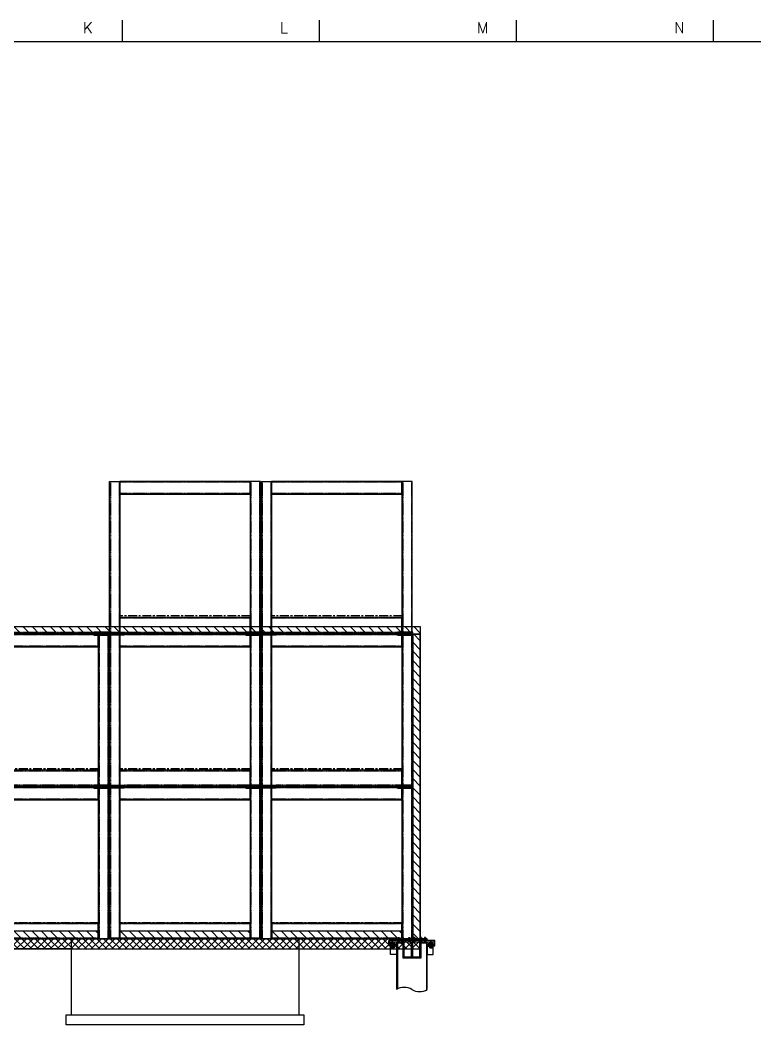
# Model space of a CAD drawing. Header units: millimetres. Extents: x 66027 to 360317, y -114806 to -64032.
# Drawn here: x 179668 to 194188, y -84509 to -64656 of the extents above; entities that cross this region are included whole.
import ezdxf

# ---------------------------------------------------------------- set-up
doc = ezdxf.new("R2010")
doc.units = ezdxf.units.MM
doc.header["$LTSCALE"] = 140
doc.linetypes.add('CENTER', pattern=[2, 1.25, -0.25, 0.25, -0.25])
doc.linetypes.add('HIDDEN', pattern=[0.375, 0.25, -0.125])
for name, color, linetype in [('1', 7, 'Continuous'), ('C_CEN', 1, 'CENTER'), ('C_COLUMN-01', 2, 'Continuous'), ('C_CONC', 3, 'Continuous'), ('C_GIRDER', 2, 'Continuous'), ('C_HAT', 253, 'Continuous'), ('CONC', 3, 'Continuous'), ('finish', 1, 'Continuous'), ('PLATE', 2, 'Continuous'), ('TAN-TIT', 30, 'Continuous'), ('나사산', 1, 'Continuous'), ('중심선', 1, 'CENTER')]:
    doc.layers.add(name, color=color, linetype=linetype)
doc.styles.add('COM', font='COMPLEX', dxfattribs={"height": 5})

# ---------------------------------------------------------------- blocks, each defined once
blk = doc.blocks.new('BORDER')
at = {"layer": 'TAN-TIT'}
for p, q in [((147741, 164680), (147741, 166122)), ((160720, 164680), (160720, 166122)), ((173699, 164680), (173699, 166122)), ((186677, 164680), (186677, 166122)), ((232823, 164680), (4977, 164680))]:
    blk.add_line(p, q, dxfattribs=at)
at = {"layer": 'TAN-TIT', "style": 'COM'}
for s, p in [('K', (145146, 165257)), ('L', (158124, 165257)), ('M', (171103, 165257)), ('M', (171103, 165257)), ('N', (184082, 165257))]:
    blk.add_text(s, height=721, dxfattribs=at).set_placement(p)
blk = doc.blocks.new('_DatumFilled')
at = {"color": 0, "linetype": 'ByBlock'}
blk.add_solid([(0, 0.58), (-1, 0), (0, -0.58)], dxfattribs=at)
blk = doc.blocks.new('A$C6AAD2DAC')
at = {"layer": 'C_GIRDER'}
h = blk.add_hatch(dxfattribs=at)
h.set_pattern_fill('AR-CONC', color=8, scale=5, style=0)
h.set_pattern_definition([(50, (-570551.594, 28468.113), (35.8630091, -3.1376067), [3.75, -41.25]), (355, (-570551.594, 28468.113), (-6.9375667, 37.6096067), [3, -33]), (100.4514, (-570548.605, 28467.85), (28.925469, 34.471977), [3.1870095, -35.0571056]), (46.1842, (-570551.594, 28478.113), (53.3620524, -8.2759507), [5.625, -61.875]), (96.6356, (-570547.147, 28477.423), (46.7331353, 48.7058935), [4.7805144, -52.58565]), (351.1842, (-570551.594, 28478.113), (46.733097, 48.70593), [4.5, -49.5]), (21, (-570546.594, 28475.613), (29.8453526, -20.1309445), [3.75, -41.25]), (326, (-570546.594, 28475.613), (12.1657666, 36.2575023), [3, -33]), (71.4514, (-570544.107, 28473.936), (42.0111314, 16.1265248), [3.1870095, -35.0571056]), (37.5, (-570551.594, 28468.113), (0.60799277, 16.6446927), [0, -32.6, 0, -33.5, 0, -33.125]), (7.5, (-570551.594, 28468.113), (13.15347687, 19.7205856), [0, -19.1, 0, -31.85, 0, -12.625]), (327.5, (-570562.744, 28468.113), (26.6911218, -1.1277436), [0, -12.5, 0, -39, 0, -51.75]), (317.5, (-570567.744, 28468.113), (29.1593085, 5.0052491), [0, -16.25, 0, -25.9, 0, -36.75])])
h.paths.add_polyline_path([(66, -30), (6, -30), (6, -80), (31, -80), (31, -70), (58, -70), (56, -69, -0.038368), (54, -68), (54, -48, -0.038368), (56, -47), (58, -46), (66, -46)])
h.paths.add_polyline_path([(156, -50), (170, -50), (306, -50), (306, -30), (96, -30), (96, -46), (104, -46), (106, -47, -0.038368), (108, -48), (108, -68, -0.038368), (106, -69), (104, -70), (131, -70), (131, -80), (156, -80)])
h.paths.add_polyline_path([(779, -33), (790, -36), (792, -30), (606, -30), (606, -50), (742, -50), (756, -50), (756, -80), (781, -80), (781, -70), (808, -70), (806, -69, -0.038368), (804, -68), (804, -48, -0.038368), (806, -47), (808, -46), (816, -46), (816, -30), (792, -30), (790, -36), (794, -36), (778, -69)])
h.paths.add_polyline_path([(906, -30), (846, -30), (846, -46), (854, -46), (856, -47, -0.038368), (858, -48), (858, -68, -0.038368), (856, -69), (854, -70), (881, -70), (881, -80), (906, -80)])
h.paths.add_polyline_path([(281, -50), (281, -350), (631, -350), (631, -50), (606, -50), (606, -330), (306, -330), (306, -50)])
at = {"layer": 'C_HAT'}
h = blk.add_hatch(dxfattribs=at)
h.set_pattern_fill('ANSI31', color=8, scale=100, style=0)
h.set_pattern_definition([(45, (-574219.121, 21868.165), (-8.83883476, 8.83883476), [])])
h.paths.add_polyline_path([(456, 30), (156, 30), (156, 10), (456, 10)])
h = blk.add_hatch(dxfattribs=at)
h.set_pattern_fill('ANSI31', color=8, scale=100, style=0)
h.set_pattern_definition([(135, (575131.121, 21868.165), (8.83883476, 8.83883476), [])])
h.paths.add_polyline_path([(456, 30), (756, 30), (756, 10), (456, 10)])
at = {"color": 8}
for p, q in [((181, 46), (179, 45)), ((179, 45), (179, 31)), ((181, 30), (179, 31)), ((211, 46), (181, 46)), ((211, 30), (181, 30)), ((186, 56), (187, 57)), ((186, -29), (186, 56)), ((186, 56), (206, 56)), ((187, 57), (205, 57)), ((187, 45), (187, 31)), ((205, 57), (206, 56)), ((205, 45), (205, 31)), ((206, 56), (206, -29)), ((213, 45), (211, 46)), ((213, 31), (211, 30)), ((213, 45), (213, 31)), ((262, 46), (260, 45)), ((260, 45), (260, 31)), ((262, 30), (260, 31)), ((292, 46), (262, 46)), ((292, 30), (262, 30)), ((267, 56), (268, 57)), ((267, -29), (267, 56)), ((267, 56), (287, 56)), ((268, 57), (286, 57)), ((268, 45), (268, 31)), ((286, 57), (287, 56)), ((286, 45), (286, 31)), ((287, 56), (287, -29)), ((294, 45), (292, 46)), ((294, 31), (292, 30)), ((294, 45), (294, 31)), ((391, 46), (389, 45)), ((389, 45), (389, 31)), ((391, 30), (389, 31)), ((421, 46), (391, 46)), ((421, 30), (391, 30)), ((396, 56), (397, 57)), ((396, -29), (396, 56)), ((396, 56), (416, 56)), ((397, 57), (415, 57)), ((397, 45), (397, 31)), ((415, 57), (416, 56)), ((415, 45), (415, 31)), ((416, 56), (416, -29)), ((423, 45), (421, 46)), ((423, 31), (421, 30)), ((423, 45), (423, 31)), ((489, 45), (491, 46)), ((489, 45), (489, 31)), ((489, 31), (491, 30)), ((491, 46), (521, 46)), ((491, 30), (521, 30)), ((497, 57), (496, 56)), ((516, 56), (496, 56)), ((496, 56), (496, -29)), ((515, 57), (497, 57)), ((497, 45), (497, 31)), ((516, 56), (515, 57)), ((515, 45), (515, 31)), ((516, -29), (516, 56)), ((521, 46), (523, 45)), ((521, 30), (523, 31)), ((523, 45), (523, 31)), ((618, 45), (620, 46)), ((618, 45), (618, 31)), ((618, 31), (620, 30)), ((620, 46), (650, 46)), ((620, 30), (650, 30)), ((626, 57), (625, 56)), ((645, 56), (625, 56)), ((625, 56), (625, -29)), ((644, 57), (626, 57)), ((626, 45), (626, 31)), ((645, 56), (644, 57)), ((644, 45), (644, 31)), ((645, -29), (645, 56)), ((650, 46), (652, 45)), ((650, 30), (652, 31)), ((652, 45), (652, 31)), ((699, 45), (701, 46)), ((699, 45), (699, 31)), ((699, 31), (701, 30)), ((701, 46), (731, 46)), ((701, 30), (731, 30)), ((707, 57), (706, 56)), ((726, 56), (706, 56)), ((706, 56), (706, -29)), ((725, 57), (707, 57)), ((707, 45), (707, 31)), ((726, 56), (725, 57)), ((725, 45), (725, 31)), ((726, -29), (726, 56)), ((731, 46), (733, 45)), ((731, 30), (733, 31)), ((733, 45), (733, 31)), ((58, -46), (54, -48)), ((54, -48), (54, -68)), ((58, -70), (54, -68)), ((58, -120), (54, -122)), ((54, -122), (54, -142)), ((58, -144), (54, -142)), ((104, -46), (58, -46)), ((104, -70), (58, -70)), ((104, -120), (58, -120)), ((104, -144), (58, -144)), ((66, -32), (68, -30)), ((66, -32), (66, -150)), ((66, -32), (96, -32)), ((66, -150), (96, -150)), ((66, -150), (68, -152)), ((68, -30), (94, -30)), ((68, -48), (68, -68)), ((68, -122), (68, -142)), ((68, -152), (94, -152)), ((94, -30), (96, -32)), ((94, -48), (94, -68)), ((94, -122), (94, -142)), ((94, -152), (96, -150)), ((96, -150), (96, -32)), ((108, -48), (104, -46)), ((108, -68), (104, -70)), ((108, -122), (104, -120)), ((108, -142), (104, -144)), ((108, -48), (108, -68)), ((108, -122), (108, -142)), ((186, -29), (206, -29)), ((186, -29), (187, -30)), ((187, -30), (205, -30)), ((205, -30), (206, -29)), ((256, -30), (257, -29)), ((267, -29), (287, -29)), ((267, -29), (268, -30)), ((268, -30), (286, -30)), ((396, -29), (416, -29)), ((396, -29), (397, -30)), ((397, -30), (415, -30)), ((415, -30), (416, -29)), ((516, -29), (496, -29)), ((497, -30), (496, -29)), ((515, -30), (497, -30)), ((516, -29), (515, -30)), ((645, -29), (625, -29)), ((644, -30), (626, -30)), ((645, -29), (644, -30)), ((656, -30), (655, -29)), ((726, -29), (706, -29)), ((707, -30), (706, -29)), ((725, -30), (707, -30)), ((726, -29), (725, -30)), ((804, -48), (808, -46)), ((804, -48), (804, -68)), ((804, -68), (808, -70)), ((804, -122), (808, -120)), ((804, -122), (804, -142)), ((804, -142), (808, -144)), ((808, -46), (854, -46)), ((808, -70), (854, -70)), ((808, -120), (854, -120)), ((808, -144), (854, -144)), ((818, -30), (816, -32)), ((816, -150), (816, -32)), ((846, -32), (816, -32)), ((846, -150), (816, -150)), ((818, -152), (816, -150)), ((844, -30), (818, -30)), ((818, -48), (818, -68)), ((818, -122), (818, -142)), ((844, -152), (818, -152)), ((846, -32), (844, -30)), ((844, -48), (844, -68)), ((844, -122), (844, -142)), ((846, -150), (844, -152)), ((846, -32), (846, -150)), ((854, -46), (858, -48)), ((854, -70), (858, -68)), ((854, -120), (858, -122)), ((854, -144), (858, -142)), ((858, -48), (858, -68)), ((858, -122), (858, -142))]:
    blk.add_line(p, q, dxfattribs=at)
for points in [[(226, 10), (166, 10), (166, 0), (226, 0)], [(307, 10), (247, 10), (247, 0), (307, 0)], [(436, 10), (376, 10), (376, 0), (436, 0)], [(476, 10), (536, 10), (536, 0), (476, 0)], [(605, 10), (665, 10), (665, 0), (605, 0)], [(686, 10), (746, 10), (746, 0), (686, 0)], [(31, -70), (131, -70), (131, -80), (31, -80)], [(31, -120), (131, -120), (131, -110), (31, -110)], [(36, -110), (136, -110), (156, -130), (156, -280), (36, -280)], [(876, -110), (776, -110), (756, -130), (756, -280), (876, -280)], [(881, -70), (781, -70), (781, -80), (881, -80)], [(881, -120), (781, -120), (781, -110), (881, -110)]]:
    blk.add_lwpolyline(points, close=True, dxfattribs=at)
for centre, radius, start, end in [((183, 38), 7.66, 55.591, 124.409), ((183, 38), 7.66, 235.591, 304.409), ((196, 16), 30, 90.4002, 107.1986), ((196, 60), 30, 252.8014, 269.5998), ((196, 16), 30, 72.8014, 89.5998), ((196, 60), 30, 270.4002, 287.1986), ((209, 38), 7.66, 55.591, 124.409), ((209, 38), 7.66, 235.591, 304.409), ((264, 38), 7.66, 55.591, 124.409), ((264, 38), 7.66, 235.591, 304.409), ((277, 16), 30, 90.4002, 107.1986), ((277, 60), 30, 252.8014, 269.5998), ((277, 16), 30, 72.8014, 89.5998), ((277, 60), 30, 270.4002, 287.1986), ((290, 38), 7.66, 55.591, 124.409), ((290, 38), 7.66, 235.591, 304.409), ((393, 38), 7.66, 55.591, 124.409), ((393, 38), 7.66, 235.591, 304.409), ((406, 16), 30, 90.4002, 107.1986), ((406, 60), 30, 252.8014, 269.5998), ((406, 16), 30, 72.8014, 89.5998), ((406, 60), 30, 270.4002, 287.1986), ((419, 38), 7.66, 55.591, 124.409), ((419, 38), 7.66, 235.591, 304.409), ((493, 38), 7.66, 55.591, 124.409), ((493, 38), 7.66, 235.591, 304.409), ((506, 16), 30, 90.4002, 107.1986), ((506, 60), 30, 252.8014, 269.5998), ((506, 16), 30, 72.8014, 89.5998), ((506, 60), 30, 270.4002, 287.1986), ((519, 38), 7.66, 55.591, 124.409), ((519, 38), 7.66, 235.591, 304.409), ((622, 38), 7.66, 55.591, 124.409), ((622, 38), 7.66, 235.591, 304.409), ((635, 16), 30, 90.4002, 107.1986), ((635, 60), 30, 252.8014, 269.5998), ((635, 16), 30, 72.8014, 89.5998), ((635, 60), 30, 270.4002, 287.1986), ((648, 38), 7.66, 55.591, 124.409), ((648, 38), 7.66, 235.591, 304.409), ((703, 38), 7.66, 55.591, 124.409), ((703, 38), 7.66, 235.591, 304.409), ((716, 16), 30, 90.4002, 107.1986), ((716, 60), 30, 252.8014, 269.5998), ((716, 16), 30, 72.8014, 89.5998), ((716, 60), 30, 270.4002, 287.1986), ((729, 38), 7.66, 55.591, 124.409), ((729, 38), 7.66, 235.591, 304.409), ((61, -58), 11.7, 55.591, 124.409), ((61, -58), 11.7, 235.591, 304.409), ((61, -132), 11.7, 55.591, 124.409), ((61, -132), 11.7, 235.591, 304.409), ((81, -92), 46, 90.4002, 107.1986), ((81, -24), 46, 252.8014, 269.5998), ((81, -166), 46, 90.4002, 107.1986), ((81, -98), 46, 252.8014, 269.5998), ((81, -92), 46, 72.8014, 89.5998), ((81, -24), 46, 270.4002, 287.1986), ((81, -166), 46, 72.8014, 89.5998), ((81, -98), 46, 270.4002, 287.1986), ((101, -58), 11.7, 55.591, 124.409), ((101, -58), 11.7, 235.591, 304.409), ((101, -132), 11.7, 55.591, 124.409), ((101, -132), 11.7, 235.591, 304.409), ((811, -58), 11.7, 55.591, 124.409), ((811, -58), 11.7, 235.591, 304.409), ((811, -132), 11.7, 55.591, 124.409), ((811, -132), 11.7, 235.591, 304.409), ((831, -92), 46, 90.4002, 107.1986), ((831, -24), 46, 252.8014, 269.5998), ((831, -166), 46, 90.4002, 107.1986), ((831, -98), 46, 252.8014, 269.5998), ((831, -92), 46, 72.8014, 89.5998), ((831, -24), 46, 270.4002, 287.1986), ((831, -166), 46, 72.8014, 89.5998), ((831, -98), 46, 270.4002, 287.1986), ((851, -58), 11.7, 55.591, 124.409), ((851, -58), 11.7, 235.591, 304.409), ((851, -132), 11.7, 55.591, 124.409), ((851, -132), 11.7, 235.591, 304.409)]:
    blk.add_arc(centre, radius, start, end, dxfattribs=at)
at = {"layer": 'C_CEN', "color": 8, "linetype": 'Continuous'}
for centre, start, end in [((304, -1225), 59.1258, 120.8742), ((608, -715), 239.1258, 300.8742)]:
    blk.add_arc(centre, 297, start, end, dxfattribs=at)
at = {"layer": 'C_GIRDER', "color": 8}
for p, q in [((281, -350), (281, -50)), ((631, -50), (631, -350)), ((631, -350), (281, -350))]:
    blk.add_line(p, q, dxfattribs=at)
for points in [[(0, 0), (6, 0), (6, -110), (0, -110)], [(456, 10), (156, 10), (156, 30), (456, 30)], [(456, 10), (756, 10), (756, 30), (456, 30)], [(912, 0), (906, 0), (906, -110), (912, -110)], [(306, -30), (606, -30), (606, -330), (306, -330)], [(446, -30), (466, -30), (466, -330), (446, -330)]]:
    blk.add_lwpolyline(points, close=True, dxfattribs=at)
at = {"layer": 'CONC', "color": 8}
for points in [[(170, -960), (170, -50), (281, -50)], [(631, -50), (742, -50), (742, -980)]]:
    blk.add_lwpolyline(points, dxfattribs=at)
at = {"layer": 'PLATE', "color": 8}
for points in [[(906, -30), (906, 0), (6, 0), (6, -30)], [(156, -80), (156, -110), (6, -110), (6, -80)], [(756, -80), (756, -110), (906, -110), (906, -80)]]:
    blk.add_lwpolyline(points, close=True, dxfattribs=at)
for points in [[(156, -967), (156, -50), (170, -50), (170, -960)], [(756, -973), (756, -50), (742, -50), (742, -980)]]:
    blk.add_lwpolyline(points, dxfattribs=at)
at = {"layer": '나사산', "color": 8}
for p, q in [((187, 57), (187, -30)), ((205, 57), (205, -30)), ((268, 57), (268, -30)), ((286, 57), (286, -30)), ((397, 57), (397, -30)), ((415, 57), (415, -30)), ((497, 57), (497, -30)), ((515, 57), (515, -30)), ((626, 57), (626, -30)), ((644, 57), (644, -30)), ((707, 57), (707, -30)), ((725, 57), (725, -30)), ((68, -152), (68, -32)), ((94, -152), (94, -32)), ((818, -152), (818, -32)), ((844, -152), (844, -32))]:
    blk.add_line(p, q, dxfattribs=at)
at = {"layer": '중심선', "color": 8}
for p, q in [((196, -32), (196, 59)), ((196, 28), (196, 48)), ((196, 45), (196, -31)), ((277, -32), (277, 59)), ((277, 28), (277, 48)), ((277, 45), (277, -31)), ((406, -32), (406, 59)), ((406, 28), (406, 48)), ((406, 45), (406, -31)), ((506, -32), (506, 59)), ((506, 28), (506, 48)), ((506, 45), (506, -31)), ((635, -32), (635, 59)), ((635, 28), (635, 48)), ((635, 45), (635, -31)), ((716, -32), (716, 59)), ((716, 28), (716, 48)), ((716, 45), (716, -31)), ((81, -20), (81, -152)), ((81, -30), (81, -22)), ((81, -152), (81, -118)), ((831, -20), (831, -152)), ((831, -30), (831, -22)), ((831, -152), (831, -118))]:
    blk.add_line(p, q, dxfattribs=at)
at = {"color": 8, "yscale": 20, "zscale": 20}
for p, xscale in [((156, -80), 20), ((756, -80), -20)]:
    blk.add_blockref('_DatumFilled', p, dxfattribs=dict(at, xscale=xscale))
blk = doc.blocks.new('A$C30084EE6')
at = {"layer": 'C_GIRDER'}
h = blk.add_hatch(dxfattribs=at)
h.set_pattern_fill('ANSI37', color=8, scale=30)
h.set_pattern_definition([(135, (559476.01, 23964.9), (67.351921, 67.351921), []), (45, (559476.01, 23964.9), (67.351921, -67.351921), [])])
h.paths.add_polyline_path([(21600, -9190), (21600, -9390), (30000, -9390), (30000, -9190)])
at = {"layer": 'finish'}
h = blk.add_hatch(dxfattribs=at)
h.set_pattern_fill('ANSI31', color=8, scale=40, style=0)
h.set_pattern_definition([(135, (559112.07, 29984.9), (89.80256, 89.80256), [])])
h.paths.add_polyline_path([(20850, -3020), (20850, -3170), (30000, -3170), (30000, -3020)])
h = blk.add_hatch(dxfattribs=at)
h.set_pattern_fill('ANSI31', color=8, scale=40, style=0)
h.set_pattern_definition([(135, (550734.3, 50065.23), (89.80256, 89.80256), [])])
h.paths.add_polyline_path([(29850, -9190), (30000, -9190), (30000, -3170), (29850, -3170)])
h = blk.add_hatch(dxfattribs=at)
h.set_pattern_fill('ANSI31', color=8, scale=40, style=0)
h.set_pattern_definition([(135, (559476.01, 23964.9), (89.80256, 89.80256), [])])
h.paths.add_polyline_path([(21064, -9040), (23637, -9040), (23637, -9190), (21064, -9190)])
h = blk.add_hatch(dxfattribs=at)
h.set_pattern_fill('ANSI31', color=8, scale=40, style=0)
h.set_pattern_definition([(135, (562476.01, 23964.9), (89.80256, 89.80256), [])])
h.paths.add_polyline_path([(24064, -9040), (26637, -9040), (26637, -9190), (24064, -9190)])
h = blk.add_hatch(dxfattribs=at)
h.set_pattern_fill('ANSI31', color=8, scale=40, style=0)
h.set_pattern_definition([(135, (565476.01, 23964.9), (89.80256, 89.80256), [])])
h.paths.add_polyline_path([(27064, -9040), (29637, -9040), (29637, -9190), (27064, -9190)])
at = {"layer": 'C_CEN', "color": 8}
for p, q in [((26643, -2808), (24063, -2808)), ((26643, -2840), (24063, -2840)), ((29643, -2808), (27063, -2808)), ((29643, -2840), (27063, -2840)), ((23643, -5828), (21063, -5828)), ((23643, -5860), (21063, -5860)), ((26643, -5828), (24063, -5828)), ((26643, -5860), (24063, -5860)), ((29643, -5828), (27063, -5828)), ((29643, -5860), (27063, -5860)), ((23637, -8874), (21064, -8874)), ((23637, -8880), (21064, -8880)), ((26637, -8874), (24064, -8874)), ((24064, -8874), (24064, -8880)), ((26637, -8880), (24064, -8880)), ((29637, -8874), (27064, -8874)), ((27064, -8874), (27064, -8880)), ((29637, -8880), (27064, -8880))]:
    blk.add_line(p, q, dxfattribs=at)
at = {"layer": 'C_COLUMN-01', "color": 8}
for points in [[(23860, -3130), (23860, -150), (24063, -150), (24063, -3130)], [(26840, -3130), (26840, -150), (26637, -150), (26637, -3130)], [(26860, -3130), (26860, -150), (27063, -150), (27063, -3130)], [(29840, -3130), (29840, -150), (29637, -150), (29637, -3130)], [(23637, -3190), (23637, -6150)], [(23840, -6150), (23840, -3190)], [(23860, -6150), (23860, -3190)], [(24063, -3190), (24063, -6150)], [(26637, -3190), (26637, -6150)], [(26840, -6150), (26840, -3190)], [(26860, -6150), (26860, -3190)], [(27063, -3190), (27063, -6150)], [(29637, -3190), (29637, -6150)], [(29840, -6150), (29840, -3190)], [(23637, -6210), (23637, -9190), (23840, -9190), (23840, -6210)], [(24063, -6210), (24063, -9190), (23860, -9190), (23860, -6210)], [(26637, -6210), (26637, -9190), (26840, -9190), (26840, -6210)], [(27063, -6210), (27063, -9190), (26860, -9190), (26860, -6210)], [(29637, -6210), (29637, -9190), (29840, -9190), (29840, -6210)]]:
    blk.add_lwpolyline(points, dxfattribs=at)
at = {"layer": 'C_CONC', "color": 8}
for p, q in [((23100, -9190), (23100, -10190)), ((23100, -9190), (23100, -10690)), ((27600, -9190), (26850, -9190)), ((27600, -9190), (27600, -10690))]:
    blk.add_line(p, q, dxfattribs=at)
at = {"layer": 'C_CONC', "color": 8, "ltscale": 0.1}
blk.add_line((26850, -9174), (23850, -9174), dxfattribs=at)
for points in [[(23100, -9390), (21600, -9390), (21600, -9190), (23100, -9190), (23100, -9390)], [(27700, -10890), (23000, -10890), (23000, -10690), (27700, -10690), (27700, -10890)]]:
    blk.add_lwpolyline(points, dxfattribs=at)
at = {"layer": 'C_CONC', "color": 8}
for points in [[(23100, -9190), (27600, -9190)], [(23100, -10690), (27600, -10690)]]:
    blk.add_lwpolyline(points, dxfattribs=at)
at = {"layer": 'C_GIRDER', "color": 8, "linetype": 'HIDDEN', "ltscale": 0.1}
for p, q in [((23876, -150), (23876, -3130)), ((24047, -150), (24047, -3130)), ((26637, -163), (24063, -163)), ((26653, -150), (26653, -3130)), ((26824, -150), (26824, -3130)), ((26876, -150), (26876, -3130)), ((27047, -150), (27047, -3130)), ((29637, -163), (27063, -163)), ((29653, -150), (29653, -3130)), ((29824, -150), (29824, -3130)), ((26637, -388), (24063, -388)), ((29637, -388), (27063, -388)), ((26637, -2856), (24063, -2856)), ((29637, -2856), (27063, -2856)), ((23550, -3134), (21150, -3134)), ((26550, -3134), (24150, -3134)), ((29550, -3134), (27150, -3134)), ((23550, -3183), (21150, -3183)), ((23653, -3190), (23653, -6150)), ((23824, -3190), (23824, -6150)), ((23876, -3190), (23876, -6150)), ((24047, -3190), (24047, -6150)), ((26550, -3183), (24150, -3183)), ((26653, -3190), (26653, -6150)), ((26824, -3190), (26824, -6150)), ((26876, -3190), (26876, -6150)), ((27047, -3190), (27047, -6150)), ((29550, -3183), (27150, -3183)), ((29653, -3190), (29653, -6150)), ((29824, -3190), (29824, -6150)), ((23637, -3408), (21063, -3408)), ((26637, -3408), (24063, -3408)), ((29637, -3408), (27063, -3408)), ((23637, -5876), (21063, -5876)), ((26637, -5876), (24063, -5876)), ((29637, -5876), (27063, -5876)), ((23550, -6154), (21150, -6154)), ((26550, -6154), (24150, -6154)), ((29550, -6154), (27150, -6154)), ((23550, -6203), (21150, -6203)), ((23653, -6210), (23653, -9190)), ((23824, -6210), (23824, -9190)), ((23876, -6210), (23876, -9190)), ((24047, -6210), (24047, -9190)), ((26550, -6203), (24150, -6203)), ((26653, -6210), (26653, -9190)), ((26824, -6210), (26824, -9190)), ((26876, -6210), (26876, -9190)), ((27047, -6210), (27047, -9190)), ((29550, -6203), (27150, -6203)), ((29653, -6210), (29653, -9190)), ((29824, -6210), (29824, -9190)), ((23637, -6428), (21063, -6428)), ((26637, -6428), (24063, -6428)), ((29637, -6428), (27063, -6428)), ((23637, -8896), (21064, -8896)), ((26637, -8896), (24064, -8896)), ((29637, -8896), (27064, -8896)), ((23637, -9174), (21064, -9174)), ((26637, -9174), (24064, -9174)), ((29637, -9174), (27064, -9174))]:
    blk.add_line(p, q, dxfattribs=at)
at = {"layer": 'C_GIRDER', "color": 8}
for p, q in [((24063, -150), (26637, -150)), ((27063, -150), (29637, -150))]:
    blk.add_line(p, q, dxfattribs=at)
for points in [[(26637, -150), (24063, -150)], [(24063, -150), (24063, -402), (26637, -402), (26637, -150)], [(29637, -150), (27063, -150)], [(27063, -150), (27063, -402), (29637, -402), (29637, -150)], [(26637, -3130), (26637, -2840), (24063, -2840), (24063, -3130)], [(29637, -3130), (29637, -2840), (27063, -2840), (27063, -3130)], [(21063, -3150), (21063, -3150), (23637, -3150)], [(23637, -3170), (21063, -3170)], [(23787, -3170), (21213, -3170)], [(24063, -3150), (24063, -3150), (26637, -3150)], [(26637, -3170), (24063, -3170)], [(27063, -3150), (27063, -3150), (29637, -3150)], [(29637, -3170), (27063, -3170)], [(21063, -3190), (21063, -3422), (23637, -3422), (23637, -3190)], [(24063, -3190), (24063, -3422), (26637, -3422), (26637, -3190)], [(27063, -3190), (27063, -3422), (29637, -3422), (29637, -3190)], [(23637, -6150), (23637, -5860), (21063, -5860), (21063, -6150)], [(26637, -6150), (26637, -5860), (24063, -5860), (24063, -6150)], [(29637, -6150), (29637, -5860), (27063, -5860), (27063, -6150)], [(21063, -6170), (21063, -6170), (23637, -6170)], [(23637, -6190), (21063, -6190)], [(21063, -6210), (21063, -6442), (23637, -6442), (23637, -6210)], [(24063, -6170), (24063, -6170), (26637, -6170)], [(26637, -6190), (24063, -6190)], [(24063, -6210), (24063, -6442), (26637, -6442), (26637, -6210)], [(27063, -6170), (27063, -6170), (29637, -6170)], [(29637, -6190), (27063, -6190)], [(27063, -6210), (27063, -6442), (29637, -6442), (29637, -6210)]]:
    blk.add_lwpolyline(points, dxfattribs=at)
for points in [[(23850, -3130), (23550, -3130), (23550, -3150), (23850, -3150)], [(23850, -3150), (23550, -3150), (23550, -3170), (23850, -3170)], [(23850, -3170), (23550, -3170), (23550, -3190), (23850, -3190)], [(23850, -3130), (24150, -3130), (24150, -3150), (23850, -3150)], [(23850, -3150), (24150, -3150), (24150, -3170), (23850, -3170)], [(23850, -3170), (24150, -3170), (24150, -3190), (23850, -3190)], [(26850, -3130), (26550, -3130), (26550, -3150), (26850, -3150)], [(26850, -3150), (26550, -3150), (26550, -3170), (26850, -3170)], [(26850, -3170), (26550, -3170), (26550, -3190), (26850, -3190)], [(26850, -3130), (27150, -3130), (27150, -3150), (26850, -3150)], [(26850, -3150), (27150, -3150), (27150, -3170), (26850, -3170)], [(26850, -3170), (27150, -3170), (27150, -3190), (26850, -3190)], [(29850, -3130), (29550, -3130), (29550, -3150), (29850, -3150)], [(29850, -3150), (29550, -3150), (29550, -3170), (29850, -3170)], [(29850, -3170), (29550, -3170), (29550, -3190), (29850, -3190)], [(23850, -6150), (23550, -6150), (23550, -6170), (23850, -6170)], [(23850, -6150), (24150, -6150), (24150, -6170), (23850, -6170)], [(26850, -6150), (26550, -6150), (26550, -6170), (26850, -6170)], [(26850, -6150), (27150, -6150), (27150, -6170), (26850, -6170)], [(29850, -6150), (29550, -6150), (29550, -6170), (29850, -6170)], [(23850, -6170), (23550, -6170), (23550, -6190), (23850, -6190)], [(23850, -6190), (23550, -6190), (23550, -6210), (23850, -6210)], [(23850, -6170), (24150, -6170), (24150, -6190), (23850, -6190)], [(23850, -6190), (24150, -6190), (24150, -6210), (23850, -6210)], [(26850, -6170), (26550, -6170), (26550, -6190), (26850, -6190)], [(26850, -6190), (26550, -6190), (26550, -6210), (26850, -6210)], [(26850, -6170), (27150, -6170), (27150, -6190), (26850, -6190)], [(26850, -6190), (27150, -6190), (27150, -6210), (26850, -6210)], [(29850, -6170), (29550, -6170), (29550, -6190), (29850, -6190)], [(29850, -6190), (29550, -6190), (29550, -6210), (29850, -6210)], [(23637, -8880), (21064, -8880), (21064, -9190), (23637, -9190)], [(26637, -8880), (24064, -8880), (24064, -9190), (26637, -9190)], [(29637, -8880), (27064, -8880), (27064, -9190), (29637, -9190)]]:
    blk.add_lwpolyline(points, close=True, dxfattribs=at)
at = {"layer": 'finish', "color": 8}
for p, q in [((23850, -150), (23850, -150)), ((26850, -150), (26850, -150)), ((20850, -3020), (30000, -3020)), ((20850, -3170), (30000, -3170)), ((29850, -3170), (29850, -9190)), ((30000, -3020), (30000, -9190)), ((23637, -9040), (21064, -9040)), ((23637, -9040), (23637, -9190)), ((26637, -9040), (24064, -9040)), ((24064, -9040), (24064, -9190)), ((26637, -9040), (26637, -9190)), ((29637, -9040), (27064, -9040)), ((27064, -9040), (27064, -9190)), ((29637, -9040), (29637, -9190)), ((23637, -9190), (21064, -9190)), ((26637, -9190), (24064, -9190)), ((29637, -9190), (27064, -9190))]:
    blk.add_line(p, q, dxfattribs=at)
blk.add_lwpolyline([(30000, -3170), (29850, -3170), (29850, -9190), (30000, -9190)], close=True, dxfattribs=at)
blk.add_lwpolyline([(21600, -9190), (21600, -9390), (30000, -9390), (30000, -9190), (21600, -9190)], dxfattribs=at)
at = {"layer": 'finish'}
blk.add_blockref('A$C6AAD2DAC', (29378, -9220), dxfattribs=at)

msp = doc.modelspace()

# ---------------------------------------------------------------- block references
msp.add_blockref('A$C30084EE6', (157575.8, -73619.1))
at = {"layer": '1', "xscale": 0.3, "yscale": 0.3, "zscale": 0.3}
msp.add_blockref('BORDER', (137367.4, -114492.2), dxfattribs=at)

doc.saveas('drawing.dxf')
